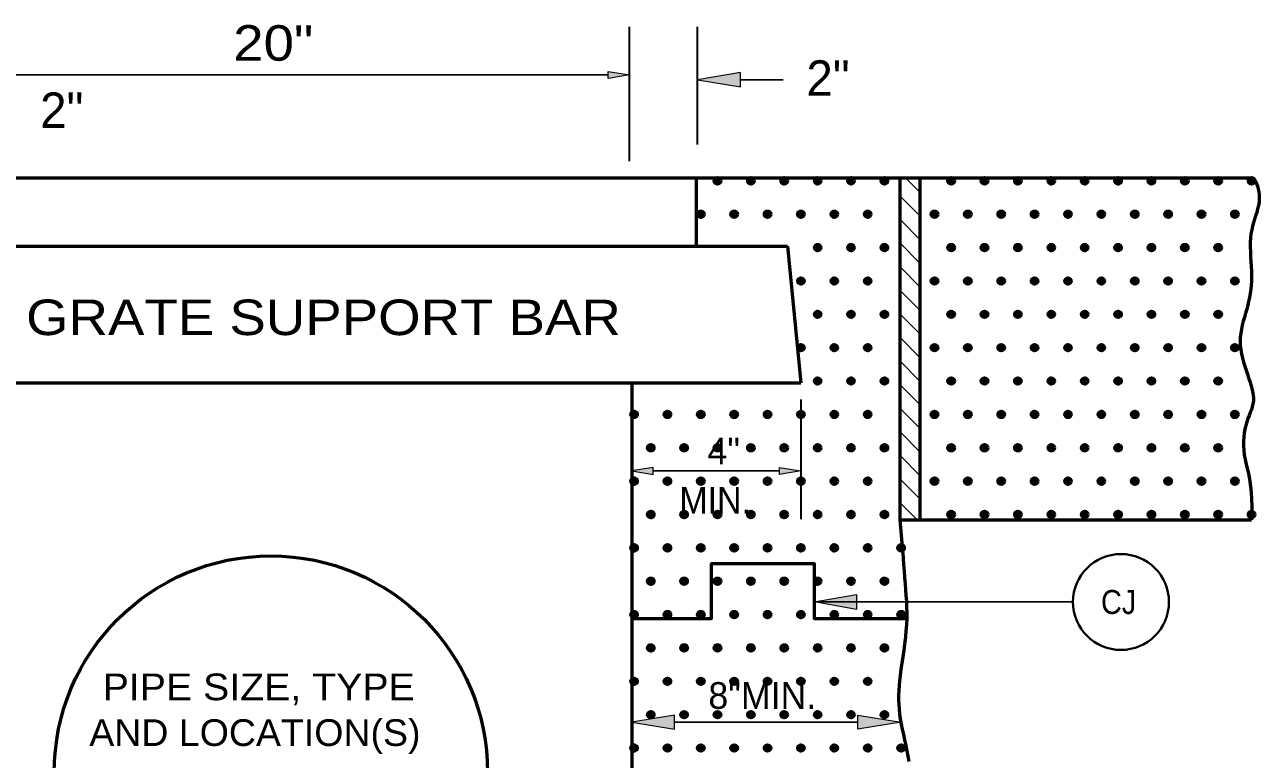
# Model space of a CAD drawing. Extents: x 80.5 to 115.8, y -48.2 to -26.2.
# Drawn here: x 100.682 to 105.306, y -32.497 to -29.745 of the extents above; entities that cross this region are included whole.
import ezdxf

# ---------------------------------------------------------------- set-up
doc = ezdxf.new("R2010")
doc.units = 0
doc.header["$LTSCALE"] = 0.048
doc.header["$PDMODE"] = 32
doc.header["$PDSIZE"] = 0.024
for name, color, linetype, lineweight in [('1', 7, 'Continuous', 53), ('3', 7, 'Continuous', 13), ('6', 7, 'Continuous', 13)]:
    doc.layers.add(name, color=color, linetype=linetype, lineweight=lineweight)

msp = doc.modelspace()

# ---------------------------------------------------------------- hatches: boundary and pattern name
at = {"layer": '3'}
for points in [[(102.86775, -29.94667), (102.86775, -29.91992), (102.94783, -29.93325), (102.94783, -29.93325)], [(103.36242, -29.97792), (103.36242, -29.9245), (103.20242, -29.95117), (103.20242, -29.95117)], [(103.03583, -31.43025), (103.03583, -31.40358), (102.95583, -31.41692), (102.95583, -31.41692)], [(103.50933, -31.43025), (103.50933, -31.40358), (103.58933, -31.41692), (103.58933, -31.41692)], [(103.63917, -31.90775), (103.79675, -31.88), (103.79675, -31.93558), (103.79675, -31.93558)], [(103.11583, -32.38475), (103.11583, -32.33142), (102.95583, -32.35808), (102.95583, -32.35808)], [(103.80292, -32.38475), (103.80292, -32.33142), (103.96292, -32.35808), (103.96292, -32.35808)]]:
    msp.add_hatch(color=256, dxfattribs=at).paths.add_polyline_path(points)

# ---------------------------------------------------------------- linework, layer by layer
at = {"layer": '1'}
for p, q in [((98.10825, -30.31825), (105.2835, -30.31825)), ((103.198, -30.5745), (103.198, -30.31825)), ((103.96075, -31.5995), (103.96075, -30.31825)), ((104.03625, -31.5995), (104.03625, -30.31825)), ((99.75967, -30.5745), (103.5395, -30.5745)), ((103.5395, -30.5745), (103.58933, -31.087)), ((99.70983, -31.087), (103.58933, -31.087)), ((102.95583, -31.087), (102.95583, -33.35767)), ((103.96075, -31.5995), (105.27642, -31.5995))]:
    msp.add_line(p, q, dxfattribs=at)
at = {"layer": '1', "lineweight": 25}
for p, q in [((104.03617, -30.37392), (103.98033, -30.31825)), ((104.03617, -30.46242), (103.96067, -30.38675)), ((104.03617, -30.55075), (103.96067, -30.47525)), ((104.03617, -30.63908), (103.96067, -30.56358)), ((104.03617, -30.72758), (103.96067, -30.65192)), ((104.03617, -30.81592), (103.96067, -30.74042)), ((104.03617, -30.90425), (103.96067, -30.82875)), ((104.03617, -30.99275), (103.96067, -30.91708)), ((104.03617, -31.08108), (103.96067, -31.00558)), ((104.03617, -31.16942), (103.96067, -31.09392)), ((104.03617, -31.25775), (103.96067, -31.18225)), ((104.03617, -31.34625), (103.96067, -31.27075)), ((104.03617, -31.43458), (103.96067, -31.35908)), ((104.03617, -31.52292), (103.96067, -31.44742)), ((104.02417, -31.59942), (103.96067, -31.53592))]:
    msp.add_line(p, q, dxfattribs=at)
at = {"layer": '1'}
for points in [[(105.2835, -30.31825), (105.29275, -30.33408), (105.29925, -30.34958), (105.30342, -30.36475), (105.3055, -30.37958), (105.30583, -30.394), (105.30475, -30.40808), (105.30258, -30.42175), (105.2995, -30.43508), (105.296, -30.44817), (105.29208, -30.46083), (105.28808, -30.47358), (105.28417, -30.4865), (105.2805, -30.49975), (105.27725, -30.51367), (105.27467, -30.52817), (105.27283, -30.54367), (105.272, -30.56017), (105.27192, -30.57767), (105.27242, -30.59575), (105.27325, -30.61417), (105.27433, -30.63267), (105.27533, -30.65125), (105.27608, -30.6695), (105.27642, -30.68725), (105.27608, -30.70417), (105.27508, -30.7205), (105.27358, -30.73625), (105.2715, -30.75158), (105.26892, -30.7665), (105.26592, -30.78133), (105.26242, -30.79592), (105.25858, -30.81058), (105.2545, -30.82542), (105.25017, -30.84017), (105.246, -30.85517), (105.24217, -30.87017), (105.23875, -30.88533), (105.23608, -30.90067), (105.23433, -30.91617), (105.23367, -30.93158), (105.23433, -30.94717), (105.23608, -30.96283), (105.23883, -30.9785), (105.24242, -30.99408), (105.24658, -31.0095), (105.25117, -31.02458), (105.25608, -31.03933), (105.261, -31.05375), (105.26575, -31.06775), (105.27033, -31.08142), (105.2745, -31.09458), (105.278, -31.10742), (105.28083, -31.11967), (105.28283, -31.13167), (105.28375, -31.14333), (105.2835, -31.15458), (105.282, -31.16558), (105.27942, -31.17642), (105.276, -31.18725), (105.27192, -31.19817), (105.26758, -31.20925), (105.26317, -31.22083), (105.25892, -31.233), (105.255, -31.246), (105.25183, -31.25975), (105.24933, -31.27433), (105.24758, -31.28967), (105.24675, -31.30558), (105.24675, -31.32208), (105.24767, -31.33908), (105.24967, -31.35642), (105.25267, -31.37408), (105.25667, -31.39217), (105.26133, -31.41133), (105.26625, -31.4325), (105.27075, -31.45658), (105.2745, -31.48442), (105.277, -31.51692), (105.27783, -31.55508), (105.27642, -31.5995)], [(103.99517, -32.50592), (103.99125, -32.48567), (103.98708, -32.46525), (103.98283, -32.44492), (103.97842, -32.42458), (103.97408, -32.40442), (103.96992, -32.3845), (103.966, -32.365), (103.96267, -32.34592), (103.96, -32.32742), (103.95792, -32.30958), (103.95667, -32.29208), (103.956, -32.27475), (103.956, -32.25733), (103.95667, -32.23958), (103.95792, -32.22117), (103.95975, -32.20183), (103.96217, -32.18133), (103.96508, -32.15958), (103.96833, -32.13675), (103.97167, -32.113), (103.97525, -32.08883), (103.9785, -32.06433), (103.9815, -32.04), (103.98392, -32.01592), (103.98558, -31.99258), (103.98658, -31.97), (103.98675, -31.94817), (103.98625, -31.92667), (103.98525, -31.90533), (103.98392, -31.884), (103.98225, -31.86233), (103.98033, -31.84008), (103.9785, -31.81683), (103.97658, -31.79267), (103.97483, -31.7675), (103.97283, -31.74133), (103.97092, -31.71433), (103.96883, -31.68658), (103.96642, -31.65808), (103.96375, -31.62908), (103.96075, -31.5995)], [(102.95583, -31.96967), (103.25475, -31.96967), (103.25475, -31.76325), (103.63917, -31.76325), (103.63917, -31.96967), (103.98658, -31.96967)]]:
    msp.add_lwpolyline(points, dxfattribs=at)
msp.add_circle((101.60433, -32.54633), 0.81135, dxfattribs=at)
at = {"layer": '1', "lineweight": 40}
msp.add_circle((104.78783, -31.90775), 0.17971, dxfattribs=at)
at = {"layer": '1'}
for p in [(103.27683, -30.32992), (103.40183, -30.32992), (103.52683, -30.32992), (103.65183, -30.32992), (103.77683, -30.32992), (103.90183, -30.32992), (104.15183, -30.32992), (104.27683, -30.32992), (104.40183, -30.32992), (104.52683, -30.32992), (104.65183, -30.32992), (104.77683, -30.32992), (104.90183, -30.32992), (105.02683, -30.32992), (105.15183, -30.32992), (105.27683, -30.32992), (103.21433, -30.45492), (103.33933, -30.45492), (103.46433, -30.45492), (103.58933, -30.45492), (103.71433, -30.45492), (103.83933, -30.45492), (104.08933, -30.45492), (104.21433, -30.45492), (104.33933, -30.45492), (104.46433, -30.45492), (104.58933, -30.45492), (104.71433, -30.45492), (104.83933, -30.45492), (104.96433, -30.45492), (105.08933, -30.45492), (105.21433, -30.45492), (103.65183, -30.57992), (103.77683, -30.57992), (103.90183, -30.57992), (104.15183, -30.57992), (104.27683, -30.57992), (104.40183, -30.57992), (104.52683, -30.57992), (104.65183, -30.57992), (104.77683, -30.57992), (104.90183, -30.57992), (105.02683, -30.57992), (105.15183, -30.57992), (103.58933, -30.70492), (103.71433, -30.70492), (103.83933, -30.70492), (104.08933, -30.70492), (104.21433, -30.70492), (104.33933, -30.70492), (104.46433, -30.70492), (104.58933, -30.70492), (104.71433, -30.70492), (104.83933, -30.70492), (104.96433, -30.70492), (105.08933, -30.70492), (105.21433, -30.70492), (103.65183, -30.82992), (103.77683, -30.82992), (103.90183, -30.82992), (104.15183, -30.82992), (104.27683, -30.82992), (104.40183, -30.82992), (104.52683, -30.82992), (104.65183, -30.82992), (104.77683, -30.82992), (104.90183, -30.82992), (105.02683, -30.82992), (105.15183, -30.82992), (103.58933, -30.95492), (103.71433, -30.95492), (103.83933, -30.95492), (104.08933, -30.95492), (104.21433, -30.95492), (104.33933, -30.95492), (104.46433, -30.95492), (104.58933, -30.95492), (104.71433, -30.95492), (104.83933, -30.95492), (104.96433, -30.95492), (105.08933, -30.95492), (105.21433, -30.95492), (103.65183, -31.07992), (103.77683, -31.07992), (103.90183, -31.07992), (104.15183, -31.07992), (104.27683, -31.07992), (104.40183, -31.07992), (104.52683, -31.07992), (104.65183, -31.07992), (104.77683, -31.07992), (104.90183, -31.07992), (105.02683, -31.07992), (105.15183, -31.07992), (102.96433, -31.20492), (103.08933, -31.20492), (103.21433, -31.20492), (103.33933, -31.20492), (103.46433, -31.20492), (103.58933, -31.20492), (103.71433, -31.20492), (103.83933, -31.20492), (104.08933, -31.20492), (104.21433, -31.20492), (104.33933, -31.20492), (104.46433, -31.20492), (104.58933, -31.20492), (104.71433, -31.20492), (104.83933, -31.20492), (104.96433, -31.20492), (105.08933, -31.20492), (105.21433, -31.20492), (103.02683, -31.32992), (103.15183, -31.32992), (103.27683, -31.32992), (103.40183, -31.32992), (103.52683, -31.32992), (103.65183, -31.32992), (103.77683, -31.32992), (103.90183, -31.32992), (104.15183, -31.32992), (104.27683, -31.32992), (104.40183, -31.32992), (104.52683, -31.32992), (104.65183, -31.32992), (104.77683, -31.32992), (104.90183, -31.32992), (105.02683, -31.32992), (105.15183, -31.32992), (102.96433, -31.45492), (103.08933, -31.45492), (103.21433, -31.45492), (103.33933, -31.45492), (103.46433, -31.45492), (103.58933, -31.45492), (103.71433, -31.45492), (103.83933, -31.45492), (104.08933, -31.45492), (104.21433, -31.45492), (104.33933, -31.45492), (104.46433, -31.45492), (104.58933, -31.45492), (104.71433, -31.45492), (104.83933, -31.45492), (104.96433, -31.45492), (105.08933, -31.45492), (105.21433, -31.45492), (103.02683, -31.57992), (103.15183, -31.57992), (103.27683, -31.57992), (103.40183, -31.57992), (103.52683, -31.57992), (103.65183, -31.57992), (103.77683, -31.57992), (103.90183, -31.57992), (104.15183, -31.57992), (104.27683, -31.57992), (104.40183, -31.57992), (104.52683, -31.57992), (104.65183, -31.57992), (104.77683, -31.57992), (104.90183, -31.57992), (105.02683, -31.57992), (105.15183, -31.57992), (105.27683, -31.57992), (102.96433, -31.70492), (103.08933, -31.70492), (103.21433, -31.70492), (103.33933, -31.70492), (103.46433, -31.70492), (103.58933, -31.70492), (103.71433, -31.70492), (103.83933, -31.70492), (103.96433, -31.70492), (103.02683, -31.82992), (103.15183, -31.82992), (103.27683, -31.82992), (103.40183, -31.82992), (103.52683, -31.82992), (103.65183, -31.82992), (103.77683, -31.82992), (103.90183, -31.82992), (102.96433, -31.95492), (103.08933, -31.95492), (103.21433, -31.95492), (103.33933, -31.95492), (103.46433, -31.95492), (103.58933, -31.95492), (103.71433, -31.95492), (103.83933, -31.95492), (103.96433, -31.95492), (103.02683, -32.07992), (103.15183, -32.07992), (103.27683, -32.07992), (103.40183, -32.07992), (103.52683, -32.07992), (103.65183, -32.07992), (103.77683, -32.07992), (103.90183, -32.07992), (102.96433, -32.20492), (103.08933, -32.20492), (103.21433, -32.20492), (103.33933, -32.20492), (103.46433, -32.20492), (103.58933, -32.20492), (103.71433, -32.20492), (103.83933, -32.20492), (103.02683, -32.32992), (103.15183, -32.32992), (103.27683, -32.32992), (103.40183, -32.32992), (103.52683, -32.32992), (103.65183, -32.32992), (103.77683, -32.32992), (103.90183, -32.32992), (102.96433, -32.45492), (103.08933, -32.45492), (103.21433, -32.45492), (103.33933, -32.45492), (103.46433, -32.45492), (103.58933, -32.45492), (103.71433, -32.45492), (103.83933, -32.45492), (103.96433, -32.45492)]:
    msp.add_point(p, dxfattribs=at)
at = {"layer": '3', "lineweight": 35}
for p, q in [((102.94783, -30.25575), (102.94783, -29.75325)), ((103.20242, -30.19325), (103.20242, -29.75325)), ((103.58933, -31.1495), (103.58933, -31.59692))]:
    msp.add_line(p, q, dxfattribs=at)
at = {"layer": '3', "lineweight": 25}
for p, q in [((100.46117, -29.93325), (102.86783, -29.93325)), ((103.36242, -29.95117), (103.52242, -29.95117)), ((103.50933, -31.41692), (103.03583, -31.41692)), ((103.63917, -31.90775), (104.60817, -31.90775)), ((103.11583, -32.35808), (103.80292, -32.35808))]:
    msp.add_line(p, q, dxfattribs=at)
at = {"layer": '3'}
for p, q in [((102.94783, -29.93325), (102.94792, -29.93325)), ((102.95583, -31.1495), (102.95583, -31.59692)), ((102.95583, -31.41692), (102.95592, -31.41692))]:
    msp.add_line(p, q, dxfattribs=at)
for points in [[(102.86775, -29.94667), (102.86775, -29.91992), (102.94783, -29.93325), (102.94783, -29.93325)], [(103.36242, -29.97792), (103.36242, -29.9245), (103.20242, -29.95117), (103.20242, -29.95117)], [(103.03583, -31.43025), (103.03583, -31.40358), (102.95583, -31.41692), (102.95583, -31.41692)], [(103.50933, -31.43025), (103.50933, -31.40358), (103.58933, -31.41692), (103.58933, -31.41692)], [(103.63917, -31.90775), (103.79675, -31.88), (103.79675, -31.93558), (103.79675, -31.93558)], [(103.11583, -32.38475), (103.11583, -32.33142), (102.95583, -32.35808), (102.95583, -32.35808)], [(103.80292, -32.38475), (103.80292, -32.33142), (103.96292, -32.35808), (103.96292, -32.35808)]]:
    msp.add_lwpolyline(points, close=True, dxfattribs=at)
at = {"layer": '6'}
for p, q in [((102.94783, -30.31825), (102.94792, -30.31825)), ((102.95583, -31.087), (102.95592, -31.087)), ((103.58933, -31.087), (103.58942, -31.087)), ((102.95583, -32.35808), (102.95592, -32.35808)), ((103.96292, -32.34667), (103.963, -32.34667)), ((103.96292, -32.35808), (103.963, -32.35808))]:
    msp.add_line(p, q, dxfattribs=at)

# ---------------------------------------------------------------- texts
at = {"layer": '1', "width": 0.9}
msp.add_text('CJ', height=0.08983, dxfattribs=at).set_placement((104.713, -31.95267))
at = {"layer": '3'}
for s, height, width, p in [('20"', 0.133, 1.15, (101.46317, -29.87975)), ('GRATE SUPPORT BAR', 0.133, 1.15, (100.68758, -30.90767)), ('MIN.', 0.1, 0.95, (103.134, -31.57675)), ('PIPE SIZE, TYPE', 0.1, 1.1, (100.97425, -32.27575)), ('AND LOCATION(S)', 0.1, 1.05, (100.92425, -32.44717))]:
    msp.add_text(s, height=height, dxfattribs=dict(at, width=width)).set_placement(p)
for s, height, p in [('2"', 0.133, (103.60975, -30.01125)), ('2"', 0.133, (100.74025, -30.13175)), ('4"', 0.1, (103.23925, -31.39192)), ('8"MIN.', 0.1, (103.24267, -32.30808))]:
    msp.add_text(s, height=height, dxfattribs=at).set_placement(p)

doc.saveas('drawing.dxf')
